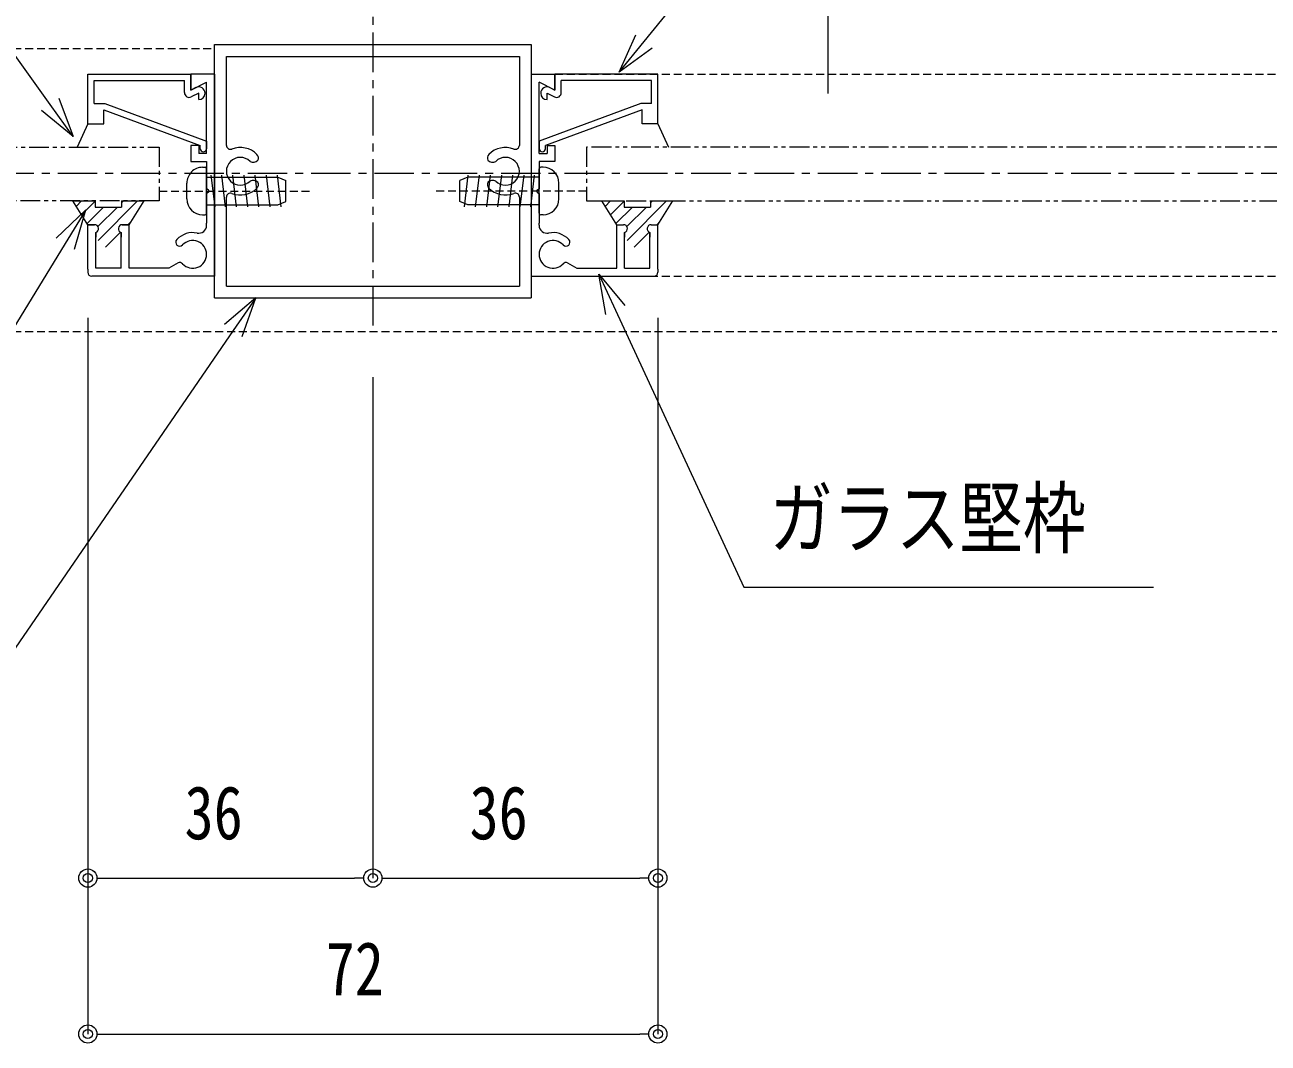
# Model space of a CAD drawing. Units: millimetres, scale not verified, with parts at other scales. Extents: x -3554 to 3554, y -1188 to 1188.
# Drawn here: x 2426.6 to 2740.7, y -743.9 to -486.7 of the extents above; entities that cross this region are included whole.
import ezdxf
from ezdxf.enums import TextEntityAlignment as Align

# ---------------------------------------------------------------- set-up
doc = ezdxf.new("R2010")
doc.units = ezdxf.units.MM
doc.header["$LTSCALE"] = 8
for name, pattern in [('USER1', [2, 1.25, -0.25, 0.25, -0.25]), ('USER2', [1.25, 0.625, -0.125, 0.125, -0.125, 0.125, -0.125]), ('USER3', [0.375, 0.25, -0.125])]:
    doc.linetypes.add(name, pattern=pattern)
for name, color, linetype, lineweight in [('0-0_0', 7, 'Continuous', 18), ('0-3_アンカ__', 4, 'Continuous', 18), ('0-5_6_U_FF8A_U_FF6F_U_FF81_U_FF9D_U_FF78_U_FF9E', 4, 'Continuous', 18), ('0-6_2躯体線', 4, 'Continuous', 18), ('0-7_3中心線', 2, 'USER1', 18), ('0-8_41_U_FF71_U_FF99_U_FF90', 6, 'Continuous', 18), ('0-9_1手摺寸法', 3, 'Continuous', 18), ('0-C_2a', 1, 'USER2', 18), ('1-1_2躯体隠れ', 6, 'USER3', 18), ('1-2_51破線_U_FF71_U_FF99_U_FF90', 3, 'USER3', 18), ('1-4_CYAN', 4, 'Continuous', 18)]:
    doc.layers.add(name, color=color, linetype=linetype, lineweight=lineweight)
doc.styles.add('ＭＳ ゴシック', font='')
doc.styles.get('ＭＳ ゴシック').set_extended_font_data('MS Gothic')

msp = doc.modelspace()

# ---------------------------------------------------------------- linework, layer by layer
at = {"layer": '0-0_0'}
for p, q in [((2444.802, -702.206), (2447.102, -702.206)), ((2512.202, -702.206), (2509.902, -702.206)), ((2516.802, -702.206), (2519.102, -702.206)), ((2584.202, -702.206), (2581.902, -702.206)), ((2444.802, -741.589), (2447.102, -741.589)), ((2584.202, -741.589), (2581.902, -741.589))]:
    msp.add_line(p, q, dxfattribs=at)
for points in [[(2576.694, -498.668), (2583.006, -490.912), (2635.474, -426.452), (2740.403, -426.452)], [(2438.801, -514.918), (2432.981, -506.786), (2380.824, -433.916), (2274.74, -433.916)], [(2585.085, -492.603), (2576.694, -498.668), (2580.928, -489.221)], [(2435.16, -505.226), (2438.801, -514.918), (2430.802, -508.346)], [(2442.037, -533.418), (2436.814, -541.946), (2395.205, -609.894), (2272.684, -609.894)], [(2439.099, -543.345), (2442.037, -533.418), (2434.529, -540.546)], [(2573.329, -559.867), (2571.554, -549.668), (2578.191, -557.613)], [(2571.554, -549.668), (2575.76, -558.74), (2608.191, -628.689), (2711.706, -628.689)], [(2484.916, -555.668), (2479.252, -563.909), (2410.455, -664.014), (2266.681, -664.014)], [(2481.46, -565.427), (2484.916, -555.668), (2477.044, -562.391)]]:
    msp.add_lwpolyline(points, dxfattribs=at)
for centre, radius in [((2442.502, -702.206), 2.3), ((2514.502, -702.206), 2.3), ((2514.502, -702.206), 2.3), ((2586.502, -702.206), 2.3), ((2442.502, -702.206), 1.15), ((2514.502, -702.206), 1.15), ((2514.502, -702.206), 1.15), ((2586.502, -702.206), 1.15), ((2442.502, -741.589), 2.3), ((2442.502, -741.589), 1.15), ((2586.502, -741.589), 2.3), ((2586.502, -741.589), 1.15)]:
    msp.add_circle(centre, radius, dxfattribs=at)
at = {"layer": '0-3_アンカ__'}
for p, q in [((2444.377, -531.168), (2444.377, -532.703)), ((2444.377, -532.703), (2451.026, -532.703)), ((2451.026, -531.168), (2451.026, -532.703)), ((2577.977, -531.168), (2577.977, -532.703)), ((2577.977, -532.703), (2584.626, -532.703)), ((2584.626, -531.168), (2584.626, -532.703))]:
    msp.add_line(p, q, dxfattribs=at)
at = {"layer": '0-5_6_U_FF8A_U_FF6F_U_FF81_U_FF9D_U_FF78_U_FF9E'}
for p, q in [((2471.502, -522.668), (2472.102, -522.668)), ((2472.502, -534.268), (2472.502, -523.068)), ((2556.502, -534.268), (2556.502, -523.068)), ((2557.502, -522.668), (2556.902, -522.668)), ((2467.502, -530.668), (2467.502, -526.668)), ((2472.502, -525.168), (2490.502, -525.168)), ((2474.627, -532.668), (2473.689, -524.668)), ((2474.627, -532.668), (2473.689, -524.668)), ((2477.262, -532.668), (2476.323, -524.668)), ((2477.262, -532.668), (2476.323, -524.668)), ((2480.081, -532.668), (2479.142, -524.668)), ((2480.081, -532.668), (2479.142, -524.668)), ((2482.9, -532.668), (2481.962, -524.668)), ((2482.9, -532.668), (2481.962, -524.668)), ((2485.719, -532.668), (2484.781, -524.668)), ((2485.719, -532.668), (2484.781, -524.668)), ((2488.538, -532.668), (2487.6, -524.668)), ((2488.538, -532.668), (2487.6, -524.668)), ((2491.358, -532.668), (2490.419, -524.668)), ((2491.358, -532.668), (2490.419, -524.668)), ((2490.502, -525.168), (2492.502, -525.996)), ((2492.502, -531.339), (2492.502, -525.996)), ((2538.502, -525.168), (2536.502, -525.996)), ((2536.502, -531.339), (2536.502, -525.996)), ((2537.646, -532.668), (2538.584, -524.668)), ((2537.646, -532.668), (2538.584, -524.668)), ((2556.502, -525.168), (2538.502, -525.168)), ((2540.465, -532.668), (2541.403, -524.668)), ((2540.465, -532.668), (2541.403, -524.668)), ((2543.284, -532.668), (2544.222, -524.668)), ((2543.284, -532.668), (2544.222, -524.668)), ((2546.103, -532.668), (2547.042, -524.668)), ((2546.103, -532.668), (2547.042, -524.668)), ((2548.922, -532.668), (2549.861, -524.668)), ((2548.922, -532.668), (2549.861, -524.668)), ((2551.742, -532.668), (2552.68, -524.668)), ((2551.742, -532.668), (2552.68, -524.668)), ((2554.376, -532.668), (2555.314, -524.668)), ((2554.376, -532.668), (2555.314, -524.668)), ((2561.502, -530.668), (2561.502, -526.668)), ((2438.702, -531.168), (2444.377, -531.168)), ((2442.502, -537.168), (2438.702, -531.168)), ((2439.564, -532.53), (2440.926, -531.168)), ((2440.935, -534.694), (2444.377, -531.252)), ((2442.306, -536.859), (2446.462, -532.703)), ((2445.055, -537.646), (2449.997, -532.703)), ((2445.114, -541.122), (2455.068, -531.168)), ((2451.026, -531.168), (2456.702, -531.168)), ((2451.026, -531.674), (2451.533, -531.168)), ((2472.502, -532.168), (2490.502, -532.168)), ((2490.502, -532.168), (2492.502, -531.339)), ((2538.502, -532.168), (2536.502, -531.339)), ((2556.502, -532.168), (2538.502, -532.168)), ((2572.302, -531.168), (2577.977, -531.168)), ((2576.102, -537.168), (2572.302, -531.168)), ((2573.164, -532.53), (2574.526, -531.168)), ((2574.535, -534.694), (2577.977, -531.252)), ((2575.906, -536.859), (2580.062, -532.703)), ((2578.655, -537.646), (2583.597, -532.703)), ((2578.714, -541.122), (2588.668, -531.168)), ((2584.626, -531.168), (2590.302, -531.168)), ((2584.626, -531.674), (2585.133, -531.168)), ((2452.604, -537.168), (2453.416, -536.355)), ((2471.502, -534.668), (2472.102, -534.668)), ((2557.502, -534.668), (2556.902, -534.668)), ((2586.204, -537.168), (2587.016, -536.355)), ((2442.502, -537.168), (2444.202, -537.168)), ((2444.502, -539.122), (2444.502, -540.299)), ((2446.924, -542.848), (2450.725, -539.047)), ((2450.902, -539.122), (2450.902, -540.299)), ((2576.102, -537.168), (2577.802, -537.168)), ((2578.102, -539.122), (2578.102, -540.299)), ((2580.524, -542.848), (2584.325, -539.047)), ((2584.502, -539.122), (2584.502, -540.299))]:
    msp.add_line(p, q, dxfattribs=at)
for points in [[(2451.202, -537.168), (2452.902, -537.168), (2456.702, -531.168)], [(2584.802, -537.168), (2586.502, -537.168), (2590.302, -531.168)]]:
    msp.add_lwpolyline(points, dxfattribs=at)
for centre, radius, start, end in [((2471.502, -526.668), 4, 89.99999, 179.99999), ((2472.102, -523.068), 0.4, 359.99999, 89.99999), ((2556.902, -523.068), 0.4, 90, 180), ((2557.502, -526.668), 4, 0, 90), ((2471.502, -530.668), 4, 179.99999, 269.99999), ((2557.502, -530.668), 4, 270, 0), ((2472.102, -534.268), 0.4, 269.99999, 359.99999), ((2556.902, -534.268), 0.4, 180, 270), ((2444.202, -538.168), 1, 287.4576, 90), ((2451.202, -538.168), 1, 90, 252.5424), ((2577.802, -538.168), 1, 287.4576, 90), ((2584.802, -538.168), 1, 90, 252.5424)]:
    msp.add_arc(centre, radius, start, end, dxfattribs=at)
at = {"layer": '0-6_2躯体線'}
msp.add_line((2629.502, -504.049), (2629.502, -459.535), dxfattribs=at)
at = {"layer": '0-7_3中心線'}
for p, q in [((2514.502, -104.65), (2514.502, -564.168)), ((2418.888, -524.168), (3274.502, -524.168))]:
    msp.add_line(p, q, dxfattribs=at)
at = {"layer": '0-8_41_U_FF71_U_FF99_U_FF90'}
for p, q in [((2474.502, -555.668), (2474.502, -491.668)), ((2474.502, -491.668), (2554.502, -491.668)), ((2554.502, -491.668), (2554.502, -555.668)), ((2477.502, -517.129), (2477.502, -494.668)), ((2477.502, -494.668), (2551.502, -494.668)), ((2551.502, -494.668), (2551.502, -517.129)), ((2442.502, -499.168), (2468.502, -499.168)), ((2442.502, -511.668), (2442.502, -499.168)), ((2468.502, -503.168), (2468.502, -499.168)), ((2468.502, -499.168), (2468.502, -503.168)), ((2474.502, -499.168), (2468.502, -499.168)), ((2474.502, -499.168), (2474.502, -550.168)), ((2554.502, -499.168), (2554.502, -550.168)), ((2554.502, -499.168), (2560.502, -499.168)), ((2560.502, -503.168), (2560.502, -499.168)), ((2586.502, -499.168), (2560.502, -499.168)), ((2560.502, -499.168), (2560.502, -503.168)), ((2586.502, -511.668), (2586.502, -499.168)), ((2444.102, -500.768), (2466.902, -500.768)), ((2444.102, -506.568), (2444.102, -500.768)), ((2466.902, -503.815), (2466.902, -500.768)), ((2468.502, -503.168), (2472.502, -501.168)), ((2472.502, -519.168), (2472.502, -501.168)), ((2556.502, -519.168), (2556.502, -501.168)), ((2560.502, -503.168), (2556.502, -501.168)), ((2584.902, -500.768), (2562.102, -500.768)), ((2562.102, -503.815), (2562.102, -500.768)), ((2584.902, -506.568), (2584.902, -500.768)), ((2469.786, -502.525), (2468.502, -503.168)), ((2470.502, -503.956), (2468.638, -504.888)), ((2470.502, -505.556), (2470.502, -503.956)), ((2558.502, -503.956), (2560.365, -504.888)), ((2558.502, -505.556), (2558.502, -503.956)), ((2559.217, -502.525), (2560.502, -503.168)), ((2444.102, -506.568), (2446.787, -506.568)), ((2446.502, -508.168), (2470.902, -517.168)), ((2446.502, -511.668), (2446.502, -508.168)), ((2446.787, -506.568), (2472.502, -516.052)), ((2582.216, -506.568), (2556.502, -516.052)), ((2582.502, -508.168), (2558.102, -517.168)), ((2584.902, -506.568), (2582.216, -506.568)), ((2582.502, -511.668), (2582.502, -508.168)), ((2442.502, -511.668), (2446.502, -511.668)), ((2586.502, -511.668), (2582.502, -511.668)), ((2468.502, -517.168), (2468.502, -521.168)), ((2470.502, -517.168), (2468.502, -517.168)), ((2470.502, -517.168), (2470.502, -519.168)), ((2470.902, -517.968), (2470.902, -517.168)), ((2472.502, -516.052), (2472.502, -517.968)), ((2556.502, -516.052), (2556.502, -517.968)), ((2558.102, -517.968), (2558.102, -517.168)), ((2558.502, -517.168), (2558.502, -519.168)), ((2558.502, -517.168), (2560.502, -517.168)), ((2560.502, -517.168), (2560.502, -521.168)), ((2468.502, -521.168), (2472.502, -521.168)), ((2472.502, -519.168), (2470.502, -519.168)), ((2472.502, -521.168), (2472.502, -528.068)), ((2556.502, -519.168), (2558.502, -519.168)), ((2560.502, -521.168), (2556.502, -521.168)), ((2556.502, -521.168), (2556.502, -528.068)), ((2472.502, -524.168), (2472.502, -528.068)), ((2556.502, -524.168), (2556.502, -528.068)), ((2472.916, -528.33), (2472.502, -528.068)), ((2472.916, -529.006), (2472.502, -529.268)), ((2472.502, -529.268), (2472.502, -536.819)), ((2472.502, -529.268), (2472.502, -536.819)), ((2477.502, -552.668), (2477.502, -530.206)), ((2551.502, -530.206), (2551.502, -552.668)), ((2556.088, -528.33), (2556.502, -528.068)), ((2556.088, -529.006), (2556.502, -529.268)), ((2556.502, -529.268), (2556.502, -536.819)), ((2556.502, -529.268), (2556.502, -536.819)), ((2472.502, -537.319), (2472.502, -536.819)), ((2556.502, -537.319), (2556.502, -536.819)), ((2442.502, -548.41), (2442.502, -537.168)), ((2444.202, -537.168), (2442.502, -537.168)), ((2444.502, -548.168), (2444.502, -539.122)), ((2450.902, -548.168), (2450.902, -539.122)), ((2452.902, -537.168), (2451.202, -537.168)), ((2452.902, -548.168), (2452.902, -537.168)), ((2576.102, -548.168), (2576.102, -537.168)), ((2576.102, -537.168), (2577.802, -537.168)), ((2578.102, -548.168), (2578.102, -539.122)), ((2584.502, -548.168), (2584.502, -539.122)), ((2584.802, -537.168), (2586.502, -537.168)), ((2586.502, -548.41), (2586.502, -537.168)), ((2442.502, -548.41), (2442.502, -549.168)), ((2450.902, -548.168), (2444.502, -548.168)), ((2461.537, -548.168), (2452.902, -548.168)), ((2462.939, -548.168), (2452.902, -548.168)), ((2465.297, -546.807), (2462.939, -548.168)), ((2563.706, -546.807), (2566.064, -548.168)), ((2566.064, -548.168), (2576.102, -548.168)), ((2567.466, -548.168), (2576.102, -548.168)), ((2578.102, -548.168), (2584.502, -548.168)), ((2586.502, -548.41), (2586.502, -549.168)), ((2472.502, -550.168), (2443.502, -550.168)), ((2474.502, -550.168), (2443.502, -550.168)), ((2477.502, -552.668), (2551.502, -552.668)), ((2554.502, -550.168), (2585.502, -550.168)), ((2556.502, -550.168), (2585.502, -550.168)), ((2474.502, -555.668), (2554.502, -555.668))]:
    msp.add_line(p, q, dxfattribs=at)
for centre, radius, start, end in [((2470.502, -503.956), 1.6, 359.99999, 116.56504), ((2558.502, -503.956), 1.6, 63.43495, 180), ((2468.102, -503.815), 1.2, 179.99999, 296.56504), ((2470.502, -503.956), 1.6, 269.99999, 359.99999), ((2558.502, -503.956), 1.6, 180, 270), ((2560.902, -503.815), 1.2, 243.43495, 360), ((2471.702, -517.968), 0.8, 179.99999, 359.99999), ((2478.502, -517.129), 1, 180, 290.92483), ((2481.002, -523.668), 6, 45.25752, 110.92483), ((2548.002, -523.668), 6, 69.07517, 134.74248), ((2550.502, -517.129), 1, 249.07517, 0), ((2557.302, -517.968), 0.8, 180, 0), ((2481.002, -523.668), 3.5, 45.25752, 314.74248), ((2484.245, -519.633), 1.735, 243.33476, 313.82542), ((2484.345, -520.294), 1.25, 331.81017, 45.25752), ((2544.658, -520.294), 1.25, 134.74248, 208.18983), ((2544.758, -519.633), 1.735, 226.17458, 296.66524), ((2548.002, -523.668), 3.5, 225.25752, 134.74248), ((2484.245, -527.703), 1.735, 46.17335, 116.66667), ((2484.345, -527.041), 1.25, 314.74248, 28.18983), ((2544.658, -527.041), 1.25, 151.81017, 225.25752), ((2544.758, -527.703), 1.735, 63.33333, 133.82665), ((2472.702, -528.668), 0.4, 302.33353, 57.66647), ((2478.502, -530.206), 1, 69.07517, 180), ((2481.002, -523.668), 6, 249.07517, 314.74248), ((2548.002, -523.668), 6, 225.25752, 290.92483), ((2550.502, -530.206), 1, 0, 110.92483), ((2556.302, -528.668), 0.4, 122.33353, 237.66647), ((2444.202, -538.168), 1, 287.4576, 90), ((2451.202, -538.168), 1, 90, 252.5424), ((2469.002, -544.668), 5.5, 78.46304, 137.24126), ((2470.502, -537.319), 2, 258.46304, 0), ((2558.502, -537.319), 2, 180, 281.53696), ((2560.002, -544.668), 5.5, 42.75874, 101.53696), ((2577.802, -538.168), 1, 287.4576, 90), ((2584.802, -538.168), 1, 90, 252.5424), ((2465.703, -541.607), 1, 137.68177, 316.80075), ((2469.002, -544.668), 3.5, 222.75874, 137.24126), ((2560.002, -544.668), 3.5, 42.75874, 317.24126), ((2563.3, -541.607), 1, 223.19925, 42.31823), ((2443.502, -549.168), 1, 180, 270), ((2465.698, -547.723), 1, 42.75874, 113.62063), ((2563.306, -547.723), 1, 66.37937, 137.24126), ((2585.502, -549.168), 1, 270, 0)]:
    msp.add_arc(centre, radius, start, end, dxfattribs=at)
at = {"layer": '0-9_1手摺寸法'}
for p, q in [((2442.502, -560.668), (2442.502, -702.206)), ((2442.502, -560.668), (2442.502, -741.589)), ((2586.502, -560.668), (2586.502, -702.206)), ((2586.502, -560.668), (2586.502, -741.589)), ((2514.502, -575.668), (2514.502, -702.206)), ((2514.502, -575.668), (2514.502, -702.206)), ((2447.102, -702.206), (2509.902, -702.206)), ((2519.102, -702.206), (2581.902, -702.206)), ((2447.102, -741.589), (2581.902, -741.589))]:
    msp.add_line(p, q, dxfattribs=at)
at = {"layer": '0-C_2a'}
msp.add_lwpolyline([(2337.677, -517.568), (2460.502, -517.568), (2460.502, -531.168), (2337.677, -531.168)], dxfattribs=at)
msp.add_lwpolyline([(2568.502, -531.168), (3174.757, -531.168), (3174.757, -517.568), (2568.502, -517.568)], close=True, dxfattribs=at)
at = {"layer": '1-1_2躯体隠れ'}
for p, q in [((2351.677, -492.668), (2474.502, -492.668)), ((2554.502, -499.168), (3194.502, -499.168)), ((2554.502, -550.168), (3194.502, -550.168)), ((2351.677, -564.168), (3274.502, -564.168))]:
    msp.add_line(p, q, dxfattribs=at)
at = {"layer": '1-2_51破線_U_FF71_U_FF99_U_FF90'}
for p, q in [((2460.516, -528.668), (2498.824, -528.668)), ((2568.487, -528.668), (2530.18, -528.668))]:
    msp.add_line(p, q, dxfattribs=at)
at = {"layer": '1-4_CYAN'}
for p, q in [((2442.502, -511.668), (2439.79, -517.568)), ((2586.502, -511.668), (2589.214, -517.568))]:
    msp.add_line(p, q, dxfattribs=at)

# ---------------------------------------------------------------- texts
at = {"layer": '0-0_0', "style": 'ＭＳ ゴシック', "width": 0.8}
msp.add_text('ガラス堅枠', height=14.66, dxfattribs=at).set_placement((2614.696, -622.986), align=Align.BOTTOM_LEFT)
at = {"layer": '0-9_1手摺寸法', "color": 7, "style": 'ＭＳ ゴシック', "width": 0.8}
for s, p in [('36', (2466.936, -696.456)), ('36', (2538.936, -696.456)), ('72', (2502.585, -735.839))]:
    msp.add_text(s, height=13.49, dxfattribs=at).set_placement(p, align=Align.BOTTOM_LEFT)

doc.saveas('drawing.dxf')
